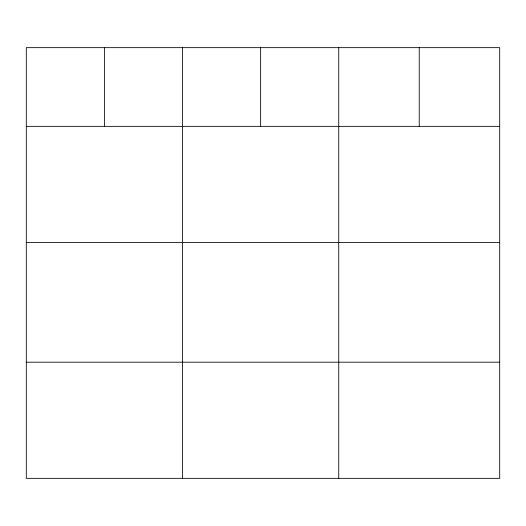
<?xml version="1.0" encoding="UTF-8"?>
<svg xmlns="http://www.w3.org/2000/svg" width="526" height="526" viewBox="0 0 526 526"><rect width="100%" height="100%" fill="white"/><g stroke="black" fill="none" stroke-linecap="round" stroke-linejoin="round"><path stroke-width="0.79" d="M499.7 126.358L499.7 478.344L26.3 478.344L26.3 47.656L499.7 47.656L499.7 126.358L26.3 126.358M26.3 242.512L499.7 242.512M26.3 362.19L499.7 362.19M419.222 47.656L419.222 126.358M338.744 47.656L338.744 478.344M260.633 47.656L260.633 126.358M182.522 47.656L182.522 478.344M104.411 47.656L104.411 126.358"/></g></svg>
